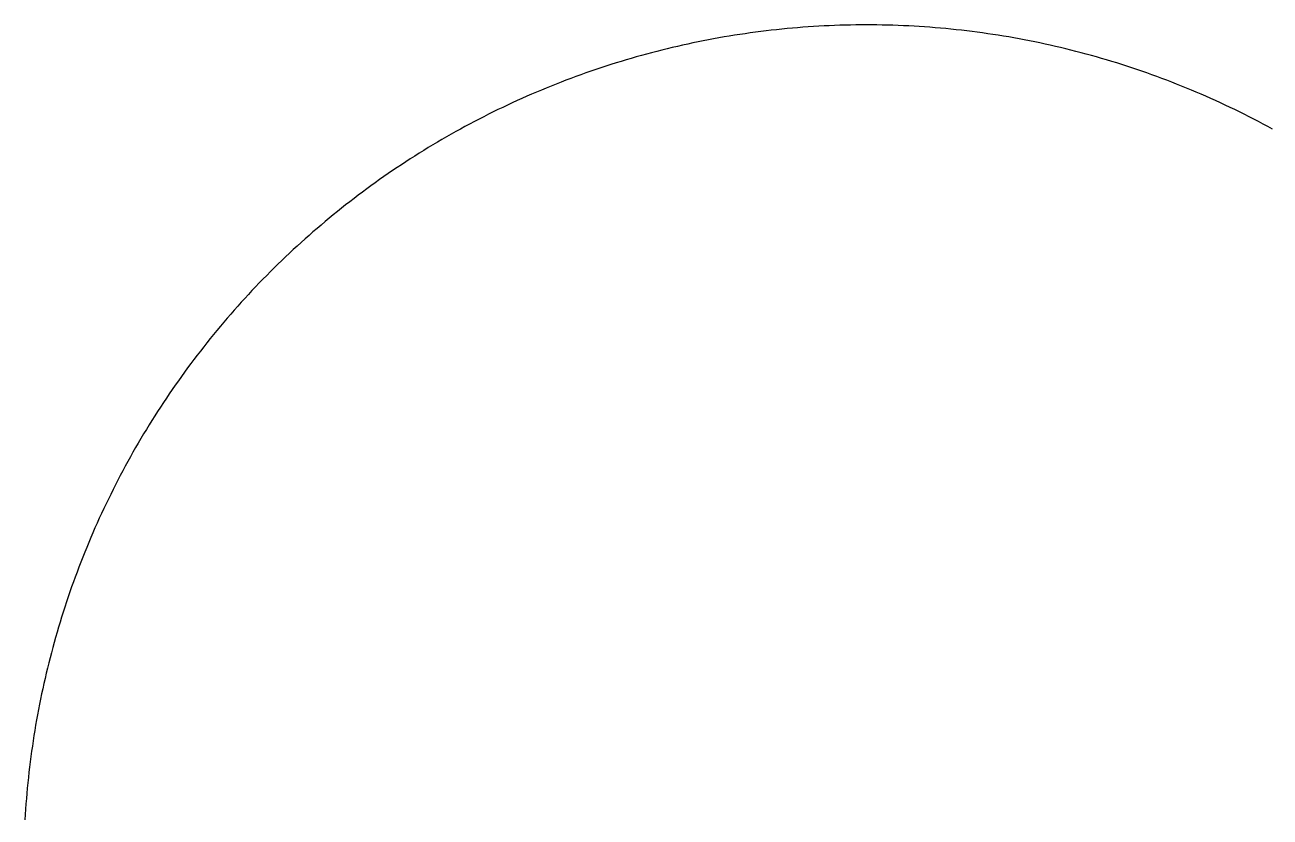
# Model space of a CAD drawing. Header units: metres. Extents: x -80 to 260, y -90 to 270.
# Drawn here: x -79.9 to 38.3, y 164.8 to 240 of the extents above; entities that cross this region are included whole.
import ezdxf

# ---------------------------------------------------------------- set-up
doc = ezdxf.new("R2010")
doc.units = ezdxf.units.M

msp = doc.modelspace()

# ---------------------------------------------------------------- linework, layer by layer
for p, q in [((-3.01521, 239.943), (-3.51744, 239.923)), ((-2.51285, 239.961), (-3.01521, 239.943)), ((-2.01041, 239.975), (-2.51285, 239.961)), ((-1.50787, 239.986), (-2.01041, 239.975)), ((-1.00528, 239.994), (-1.50787, 239.986)), ((-0.50264, 239.998), (-1.00528, 239.994)), ((0, 240), (-0.50264, 239.998)), ((0.50264, 239.998), (0, 240)), ((1.00528, 239.994), (0.50264, 239.998)), ((1.50787, 239.986), (1.00528, 239.994)), ((2.01041, 239.975), (1.50787, 239.986)), ((2.51285, 239.961), (2.01041, 239.975)), ((3.01521, 239.943), (2.51285, 239.961)), ((3.51744, 239.923), (3.01521, 239.943)), ((-14.0018, 238.765), (-14.4965, 238.676)), ((-13.5067, 238.852), (-14.0018, 238.765)), ((-13.011, 238.935), (-13.5067, 238.852)), ((-12.5148, 239.015), (-13.011, 238.935)), ((-12.018, 239.092), (-12.5148, 239.015)), ((-11.5209, 239.166), (-12.018, 239.092)), ((-11.0232, 239.237), (-11.5209, 239.166)), ((-10.5251, 239.305), (-11.0232, 239.237)), ((-10.0267, 239.369), (-10.5251, 239.305)), ((-9.52777, 239.431), (-10.0267, 239.369)), ((-9.0285, 239.489), (-9.52777, 239.431)), ((-8.52888, 239.544), (-9.0285, 239.489)), ((-8.02893, 239.596), (-8.52888, 239.544)), ((-7.52866, 239.645), (-8.02893, 239.596)), ((-7.02809, 239.691), (-7.52866, 239.645)), ((-6.52724, 239.733), (-7.02809, 239.691)), ((-6.02614, 239.773), (-6.52724, 239.733)), ((-5.5248, 239.809), (-6.02614, 239.773)), ((-5.02324, 239.842), (-5.5248, 239.809)), ((-4.52147, 239.872), (-5.02324, 239.842)), ((-4.01953, 239.899), (-4.52147, 239.872)), ((-3.51744, 239.923), (-4.01953, 239.899)), ((4.01953, 239.899), (3.51744, 239.923)), ((4.52147, 239.872), (4.01953, 239.899)), ((5.02324, 239.842), (4.52147, 239.872)), ((5.5248, 239.809), (5.02324, 239.842)), ((6.02614, 239.773), (5.5248, 239.809)), ((6.52724, 239.733), (6.02614, 239.773)), ((7.02809, 239.691), (6.52724, 239.733)), ((7.52866, 239.645), (7.02809, 239.691)), ((8.02893, 239.596), (7.52866, 239.645)), ((8.52888, 239.544), (8.02893, 239.596)), ((9.0285, 239.489), (8.52888, 239.544)), ((9.52777, 239.431), (9.0285, 239.489)), ((10.0267, 239.369), (9.52777, 239.431)), ((10.5251, 239.305), (10.0267, 239.369)), ((11.0232, 239.237), (10.5251, 239.305)), ((11.5209, 239.166), (11.0232, 239.237)), ((12.018, 239.092), (11.5209, 239.166)), ((12.5148, 239.015), (12.018, 239.092)), ((13.011, 238.935), (12.5148, 239.015)), ((13.5067, 238.852), (13.011, 238.935)), ((14.0018, 238.765), (13.5067, 238.852)), ((14.4965, 238.676), (14.0018, 238.765)), ((-19.4079, 237.61), (-19.8952, 237.487)), ((-18.9199, 237.731), (-19.4079, 237.61)), ((-18.4312, 237.848), (-18.9199, 237.731)), ((-17.9417, 237.962), (-18.4312, 237.848)), ((-17.4514, 238.073), (-17.9417, 237.962)), ((-16.9606, 238.181), (-17.4514, 238.073)), ((-16.469, 238.286), (-16.9606, 238.181)), ((-15.9768, 238.388), (-16.469, 238.286)), ((-15.4839, 238.487), (-15.9768, 238.388)), ((-14.9905, 238.583), (-15.4839, 238.487)), ((-14.4965, 238.676), (-14.9905, 238.583)), ((14.9905, 238.583), (14.4965, 238.676)), ((15.4839, 238.487), (14.9905, 238.583)), ((15.9768, 238.388), (15.4839, 238.487)), ((16.469, 238.286), (15.9768, 238.388)), ((16.9606, 238.181), (16.469, 238.286)), ((17.4514, 238.073), (16.9606, 238.181)), ((17.9417, 237.962), (17.4514, 238.073)), ((18.4312, 237.848), (17.9417, 237.962)), ((18.9199, 237.731), (18.4312, 237.848)), ((19.4079, 237.61), (18.9199, 237.731)), ((19.8952, 237.487), (19.4079, 237.61)), ((-23.7633, 236.389), (-24.2428, 236.238)), ((-23.2829, 236.537), (-23.7633, 236.389)), ((-22.8015, 236.682), (-23.2829, 236.537)), ((-22.3193, 236.823), (-22.8015, 236.682)), ((-21.8362, 236.962), (-22.3193, 236.823)), ((-21.3522, 237.098), (-21.8362, 236.962)), ((-20.8673, 237.231), (-21.3522, 237.098)), ((-20.3817, 237.36), (-20.8673, 237.231)), ((-19.8952, 237.487), (-20.3817, 237.36)), ((20.3817, 237.36), (19.8952, 237.487)), ((20.8673, 237.231), (20.3817, 237.36)), ((21.3522, 237.098), (20.8673, 237.231)), ((21.8362, 236.962), (21.3522, 237.098)), ((22.3193, 236.823), (21.8362, 236.962)), ((22.8015, 236.682), (22.3193, 236.823)), ((23.2829, 236.537), (22.8015, 236.682)), ((23.7633, 236.389), (23.2829, 236.537)), ((24.2428, 236.238), (23.7633, 236.389)), ((-27.099, 235.27), (-27.5714, 235.099)), ((-26.6255, 235.439), (-27.099, 235.27)), ((-26.151, 235.605), (-26.6255, 235.439)), ((-25.6755, 235.768), (-26.151, 235.605)), ((-25.1989, 235.928), (-25.6755, 235.768)), ((-24.7214, 236.085), (-25.1989, 235.928)), ((-24.2428, 236.238), (-24.7214, 236.085)), ((24.7214, 236.085), (24.2428, 236.238)), ((25.1989, 235.928), (24.7214, 236.085)), ((25.6755, 235.768), (25.1989, 235.928)), ((26.151, 235.605), (25.6755, 235.768)), ((26.6255, 235.439), (26.151, 235.605)), ((27.099, 235.27), (26.6255, 235.439)), ((27.5714, 235.099), (27.099, 235.27)), ((-29.9167, 234.196), (-30.3823, 234.006)), ((-29.45, 234.382), (-29.9167, 234.196)), ((-28.982, 234.566), (-29.45, 234.382)), ((-28.5129, 234.746), (-28.982, 234.566)), ((-28.0427, 234.924), (-28.5129, 234.746)), ((-27.5714, 235.099), (-28.0427, 234.924)), ((28.0427, 234.924), (27.5714, 235.099)), ((28.5129, 234.746), (28.0427, 234.924)), ((28.982, 234.566), (28.5129, 234.746)), ((29.45, 234.382), (28.982, 234.566)), ((29.9167, 234.196), (29.45, 234.382)), ((30.3823, 234.006), (29.9167, 234.196)), ((-32.6919, 233.015), (-33.15, 232.808)), ((-32.2325, 233.219), (-32.6919, 233.015)), ((-31.7718, 233.42), (-32.2325, 233.219)), ((-31.3099, 233.619), (-31.7718, 233.42)), ((-30.8467, 233.814), (-31.3099, 233.619)), ((-30.3823, 234.006), (-30.8467, 233.814)), ((30.8467, 233.814), (30.3823, 234.006)), ((31.3099, 233.619), (30.8467, 233.814)), ((31.7718, 233.42), (31.3099, 233.619)), ((32.2325, 233.219), (31.7718, 233.42)), ((32.6919, 233.015), (32.2325, 233.219)), ((33.15, 232.808), (32.6919, 233.015)), ((-35.4207, 231.731), (-35.8707, 231.507)), ((-34.9693, 231.952), (-35.4207, 231.731)), ((-34.5165, 232.171), (-34.9693, 231.952)), ((-34.0623, 232.386), (-34.5165, 232.171)), ((-33.6069, 232.599), (-34.0623, 232.386)), ((-33.15, 232.808), (-33.6069, 232.599)), ((33.6069, 232.599), (33.15, 232.808)), ((34.0623, 232.386), (33.6069, 232.599)), ((34.5165, 232.171), (34.0623, 232.386)), ((34.9693, 231.952), (34.5165, 232.171)), ((35.4207, 231.731), (34.9693, 231.952)), ((35.8707, 231.507), (35.4207, 231.731)), ((-37.6563, 230.583), (-38.099, 230.345)), ((-37.2121, 230.818), (-37.6563, 230.583)), ((-36.7664, 231.051), (-37.2121, 230.818)), ((-36.3192, 231.281), (-36.7664, 231.051)), ((-35.8707, 231.507), (-36.3192, 231.281)), ((36.3192, 231.281), (35.8707, 231.507)), ((36.7664, 231.051), (36.3192, 231.281)), ((37.2121, 230.818), (36.7664, 231.051)), ((37.6563, 230.583), (37.2121, 230.818)), ((38.099, 230.345), (37.6563, 230.583)), ((-39.8548, 229.366), (-40.2899, 229.114)), ((-39.4182, 229.615), (-39.8548, 229.366)), ((-38.98, 229.861), (-39.4182, 229.615)), ((-38.5403, 230.105), (-38.98, 229.861)), ((-38.099, 230.345), (-38.5403, 230.105)), ((38.5403, 230.105), (38.099, 230.345)), ((-41.5854, 228.342), (-42.014, 228.08)), ((-41.1552, 228.602), (-41.5854, 228.342)), ((-40.7233, 228.859), (-41.1552, 228.602)), ((-40.2899, 229.114), (-40.7233, 228.859)), ((-43.7115, 227.002), (-44.1317, 226.726)), ((-43.2897, 227.276), (-43.7115, 227.002)), ((-42.8661, 227.546), (-43.2897, 227.276)), ((-42.4409, 227.814), (-42.8661, 227.546)), ((-42.014, 228.08), (-42.4409, 227.814)), ((-45.3815, 225.883), (-45.7946, 225.596)), ((-44.9667, 226.166), (-45.3815, 225.883)), ((-44.55, 226.448), (-44.9667, 226.166)), ((-44.1317, 226.726), (-44.55, 226.448)), ((-47.0228, 224.721), (-47.4285, 224.425)), ((-46.6152, 225.016), (-47.0228, 224.721)), ((-46.2058, 225.307), (-46.6152, 225.016)), ((-45.7946, 225.596), (-46.2058, 225.307)), ((-48.6344, 223.519), (-49.0326, 223.212)), ((-48.2344, 223.824), (-48.6344, 223.519)), ((-47.8324, 224.125), (-48.2344, 223.824)), ((-47.4285, 224.425), (-47.8324, 224.125)), ((-50.2153, 222.277), (-50.6056, 221.96)), ((-49.823, 222.591), (-50.2153, 222.277)), ((-49.4288, 222.903), (-49.823, 222.591)), ((-49.0326, 223.212), (-49.4288, 222.903)), ((-51.3802, 221.319), (-51.7645, 220.995)), ((-50.9939, 221.641), (-51.3802, 221.319)), ((-50.6056, 221.96), (-50.9939, 221.641)), ((-52.9049, 220.009), (-53.2809, 219.675)), ((-52.5269, 220.34), (-52.9049, 220.009)), ((-52.1467, 220.669), (-52.5269, 220.34)), ((-51.7645, 220.995), (-52.1467, 220.669)), ((-54.3963, 218.66), (-54.7638, 218.317)), ((-54.0266, 219.001), (-54.3963, 218.66)), ((-53.6548, 219.339), (-54.0266, 219.001)), ((-53.2809, 219.675), (-53.6548, 219.339)), ((-55.4923, 217.625), (-55.8532, 217.275)), ((-55.1291, 217.972), (-55.4923, 217.625)), ((-54.7638, 218.317), (-55.1291, 217.972)), ((-56.5685, 216.569), (-56.9229, 216.212)), ((-56.212, 216.923), (-56.5685, 216.569)), ((-55.8532, 217.275), (-56.212, 216.923)), ((-57.9722, 215.129), (-58.3175, 214.764)), ((-57.6247, 215.492), (-57.9722, 215.129)), ((-57.2749, 215.853), (-57.6247, 215.492)), ((-56.9229, 216.212), (-57.2749, 215.853)), ((-59.001, 214.027), (-59.3393, 213.655)), ((-58.6604, 214.396), (-59.001, 214.027)), ((-58.3175, 214.764), (-58.6604, 214.396)), ((-60.0089, 212.905), (-60.3401, 212.527)), ((-59.6753, 213.281), (-60.0089, 212.905)), ((-59.3393, 213.655), (-59.6753, 213.281)), ((-60.9954, 211.764), (-61.3194, 211.38)), ((-60.6689, 212.147), (-60.9954, 211.764)), ((-60.3401, 212.527), (-60.6689, 212.147)), ((-61.9602, 210.606), (-62.277, 210.215)), ((-61.6411, 210.994), (-61.9602, 210.606)), ((-61.3194, 211.38), (-61.6411, 210.994)), ((-62.9031, 209.429), (-63.2124, 209.033)), ((-62.5913, 209.823), (-62.9031, 209.429)), ((-62.277, 210.215), (-62.5913, 209.823)), ((-63.8235, 208.234), (-64.1254, 207.832)), ((-63.5192, 208.634), (-63.8235, 208.234)), ((-63.2124, 209.033), (-63.5192, 208.634)), ((-64.7214, 207.023), (-65.0155, 206.615)), ((-64.4246, 207.429), (-64.7214, 207.023)), ((-64.1254, 207.832), (-64.4246, 207.429)), ((-65.5962, 205.795), (-65.8826, 205.382)), ((-65.3071, 206.206), (-65.5962, 205.795)), ((-65.0155, 206.615), (-65.3071, 206.206)), ((-66.4477, 204.55), (-66.7263, 204.132)), ((-66.1664, 204.967), (-66.4477, 204.55)), ((-65.8826, 205.382), (-66.1664, 204.967)), ((-67.2756, 203.29), (-67.5462, 202.866)), ((-67.0022, 203.712), (-67.2756, 203.29)), ((-66.7263, 204.132), (-67.0022, 203.712)), ((-67.8142, 202.441), (-68.0795, 202.014)), ((-67.5462, 202.866), (-67.8142, 202.441)), ((-68.6021, 201.155), (-68.8594, 200.723)), ((-68.3422, 201.585), (-68.6021, 201.155)), ((-68.0795, 202.014), (-68.3422, 201.585)), ((-69.3656, 199.855), (-69.6147, 199.418)), ((-69.1139, 200.29), (-69.3656, 199.855)), ((-68.8594, 200.723), (-69.1139, 200.29)), ((-69.861, 198.98), (-70.1045, 198.54)), ((-69.6147, 199.418), (-69.861, 198.98)), ((-70.5833, 197.656), (-70.8185, 197.212)), ((-70.3453, 198.099), (-70.5833, 197.656)), ((-70.1045, 198.54), (-70.3453, 198.099)), ((-71.2805, 196.319), (-71.5073, 195.871)), ((-71.0509, 196.766), (-71.2805, 196.319)), ((-70.8185, 197.212), (-71.0509, 196.766)), ((-71.7313, 195.421), (-71.9524, 194.969)), ((-71.5073, 195.871), (-71.7313, 195.421)), ((-72.3862, 194.062), (-72.5987, 193.607)), ((-72.1707, 194.516), (-72.3862, 194.062)), ((-71.9524, 194.969), (-72.1707, 194.516)), ((-73.0153, 192.692), (-73.2193, 192.233)), ((-72.8085, 193.15), (-73.0153, 192.692)), ((-72.5987, 193.607), (-72.8085, 193.15)), ((-73.4204, 191.772), (-73.6185, 191.31)), ((-73.2193, 192.233), (-73.4204, 191.772)), ((-74.0062, 190.382), (-74.1956, 189.917)), ((-73.8138, 190.847), (-74.0062, 190.382)), ((-73.6185, 191.31), (-73.8138, 190.847)), ((-74.3821, 189.45), (-74.5657, 188.982)), ((-74.1956, 189.917), (-74.3821, 189.45)), ((-74.924, 188.043), (-75.0987, 187.571)), ((-74.7463, 188.513), (-74.924, 188.043)), ((-74.5657, 188.982), (-74.7463, 188.513)), ((-75.2704, 187.099), (-75.4392, 186.626)), ((-75.0987, 187.571), (-75.2704, 187.099)), ((-75.7679, 185.675), (-75.9277, 185.199)), ((-75.605, 186.151), (-75.7679, 185.675)), ((-75.4392, 186.626), (-75.605, 186.151)), ((-76.0845, 184.721), (-76.2383, 184.243)), ((-75.9277, 185.199), (-76.0845, 184.721)), ((-76.537, 183.283), (-76.6817, 182.802)), ((-76.3892, 183.763), (-76.537, 183.283)), ((-76.2383, 184.243), (-76.3892, 183.763)), ((-76.8235, 182.319), (-76.9622, 181.836)), ((-76.6817, 182.802), (-76.8235, 182.319)), ((-77.2305, 180.867), (-77.3601, 180.382)), ((-77.0979, 181.352), (-77.2305, 180.867)), ((-76.9622, 181.836), (-77.0979, 181.352)), ((-77.4866, 179.895), (-77.6101, 179.408)), ((-77.3601, 180.382), (-77.4866, 179.895)), ((-77.7305, 178.92), (-77.8479, 178.431)), ((-77.6101, 179.408), (-77.7305, 178.92)), ((-78.0733, 177.451), (-78.1814, 176.961)), ((-77.9621, 177.942), (-78.0733, 177.451)), ((-77.8479, 178.431), (-77.9621, 177.942)), ((-78.2865, 176.469), (-78.3884, 175.977)), ((-78.1814, 176.961), (-78.2865, 176.469)), ((-78.583, 174.99), (-78.6756, 174.496)), ((-78.4872, 175.484), (-78.583, 174.99)), ((-78.3884, 175.977), (-78.4872, 175.484)), ((-78.7651, 174.002), (-78.8516, 173.507)), ((-78.6756, 174.496), (-78.7651, 174.002)), ((-78.9349, 173.011), (-79.0151, 172.515)), ((-78.8516, 173.507), (-78.9349, 173.011)), ((-79.1661, 171.521), (-79.2369, 171.023)), ((-79.0921, 172.018), (-79.1661, 171.521)), ((-79.0151, 172.515), (-79.0921, 172.018)), ((-79.3046, 170.525), (-79.3692, 170.027)), ((-79.2369, 171.023), (-79.3046, 170.525)), ((-79.4889, 169.029), (-79.5441, 168.529)), ((-79.4306, 169.528), (-79.4889, 169.029)), ((-79.3692, 170.027), (-79.4306, 169.528)), ((-79.5961, 168.029), (-79.6449, 167.529)), ((-79.5441, 168.529), (-79.5961, 168.029)), ((-79.6907, 167.028), (-79.7333, 166.527)), ((-79.6449, 167.529), (-79.6907, 167.028)), ((-79.809, 165.525), (-79.8421, 165.023)), ((-79.7727, 166.026), (-79.809, 165.525)), ((-79.7333, 166.527), (-79.7727, 166.026)), ((-79.8421, 165.023), (-79.8721, 164.521))]:
    msp.add_line(p, q)

doc.saveas('drawing.dxf')
